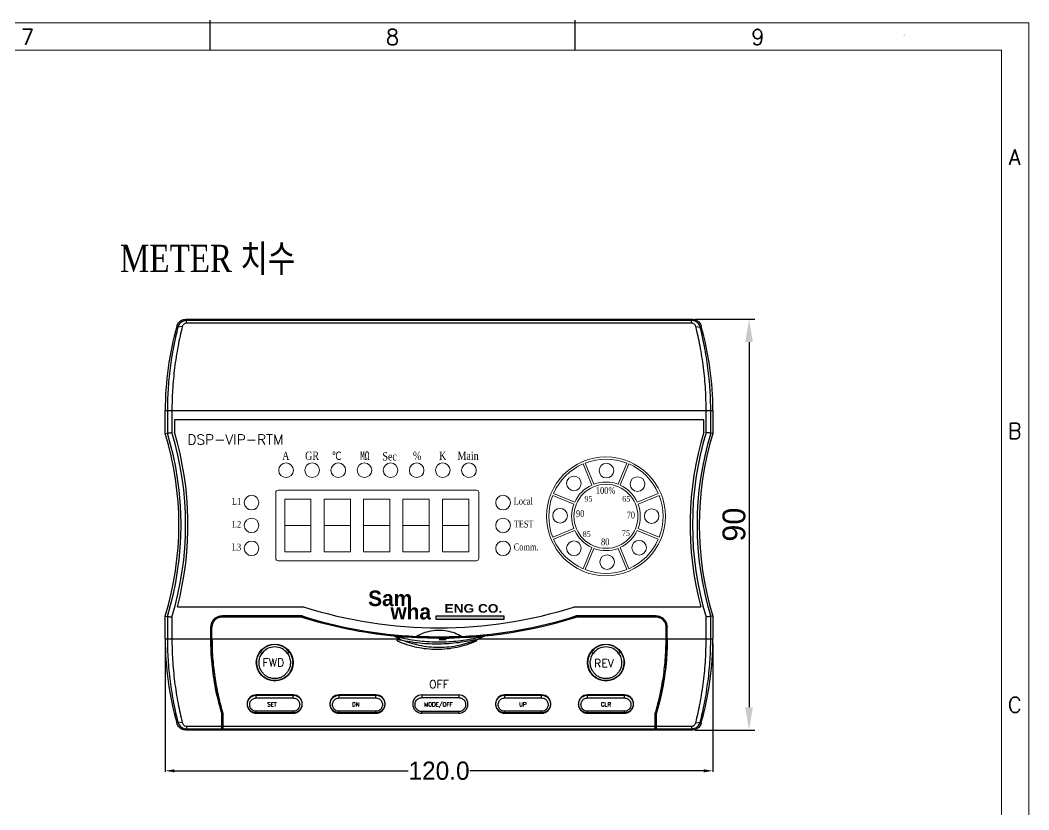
# Model space of a CAD drawing. Header units: millimetres. Extents: x 107 to 2900, y 85 to 3996.
# Drawn here: x 2443.7 to 2664.7, y 3755.9 to 3928.9 of the extents above; entities that cross this region are included whole.
import ezdxf
from ezdxf.enums import TextEntityAlignment as Align
from ezdxf.lldxf.tags import DXFTag

# ---------------------------------------------------------------- set-up
doc = ezdxf.new("R2010")
doc.units = ezdxf.units.MM
for name, color, linetype in [('2', 7, 'Continuous'), ('20', 2, 'Continuous'), ('30', 3, 'Continuous'), ('70', 7, 'Continuous')]:
    doc.layers.add(name, color=color, linetype=linetype)
doc.styles.add('SIMPLEX', font='SIMPLEX')
doc.styles.add('SS', font='batang.ttc', dxfattribs={"width": 0.8})
doc.styles.get("Standard").update_dxf_attribs({"font": 'BareunDotumPro1.ttf'})
doc.styles.add('STYLE2', font='romant.shx')
tags = doc.linetypes.add('HIDDEN', pattern=[0.375, 0.25, -0.125]).pattern_tags.tags
tags[6:7] = [DXFTag(74, 4), DXFTag(75, 0), DXFTag(340, '0'), DXFTag(46, 1.0), DXFTag(50, 0.0), DXFTag(44, 0.0), DXFTag(45, 0.0)]
tags[4:5] = [DXFTag(74, 4), DXFTag(75, 0), DXFTag(340, '0'), DXFTag(46, 1.0), DXFTag(50, 0.0), DXFTag(44, 0.0), DXFTag(45, 0.0)]
doc.dimstyles.new('ISO-25', dxfattribs={"dimtxt": 2.5, "dimasz": 2.5, "dimexe": 1.25, "dimexo": 0.625, "dimtad": 1, "dimtxsty": 'Standard', "dimcen": 2.5, "dimadec": 0, "dimazin": 0, "dimtfac": 1, "dimtmove": 0, "dimatfit": 3, "dimfxl": 0, "dimarcsym": 0})
doc.dimstyles.get("Standard").update_dxf_attribs({"dimtxt": 4, "dimasz": 2, "dimexe": 0.2, "dimexo": 1, "dimgap": 0.09, "dimtad": 0, "dimtoh": 1, "dimdec": 1, "dimzin": 0, "dimdsep": 46, "dimtxsty": 'Standard', "dimcen": -3, "dimadec": 0, "dimazin": 0, "dimtfac": 1, "dimtdec": 1, "dimtofl": 0, "dimtmove": 0, "dimatfit": 3, "dimfxl": 0, "dimtolj": 1, "dimtzin": 0, "dimarcsym": 0})

# ---------------------------------------------------------------- blocks, each defined once
blk = doc.blocks.new('*D23')
at = {"color": 0, "lineweight": -2}
for p, q in [((2807.16, 1478.38), (2807.16, 1450.27)), ((2927.16, 1478.38), (2927.16, 1450.27)), ((2809.16, 1450.47), (2860.41, 1450.47)), ((2925.16, 1450.47), (2873.92, 1450.47))]:
    blk.add_line(p, q, dxfattribs=at)
at = {"color": 0}
for points in [[(2809.16, 1450.8), (2809.16, 1450.13), (2807.16, 1450.47)], [(2925.16, 1450.8), (2925.16, 1450.13), (2927.16, 1450.47)]]:
    blk.add_solid(points, dxfattribs=at)
at = {"layer": 'Defpoints', "color": 0}
for p in [(2807.16, 1479.38), (2927.16, 1479.38), (2927.16, 1450.47)]:
    blk.add_point(p, dxfattribs=at)
at = {"color": 0, "insert": (2867.16, 1450.47), "char_height": 4, "attachment_point": 5}
blk.add_mtext('\\A1;120.0', dxfattribs=at)
blk = doc.blocks.new('*D24')
at = {"color": 0, "lineweight": -2}
for p, q in [((2923.29, 1549.4), (2936.34, 1549.4)), ((2935.09, 1544.4), (2935.09, 1464.4)), ((2923.3, 1459.4), (2936.34, 1459.4))]:
    blk.add_line(p, q, dxfattribs=at)
at = {"color": 0}
for points in [[(2935.93, 1544.4), (2934.26, 1544.4), (2935.09, 1549.4)], [(2934.26, 1464.4), (2935.93, 1464.4), (2935.09, 1459.4)]]:
    blk.add_solid(points, dxfattribs=at)
at = {"layer": 'Defpoints', "color": 0}
for p in [(2922.67, 1549.4), (2922.67, 1459.4), (2935.09, 1459.4)]:
    blk.add_point(p, dxfattribs=at)
at = {"color": 0, "insert": (2931.81, 1504.4), "char_height": 5, "attachment_point": 5, "rotation": 90}
blk.add_mtext('90', dxfattribs=at)
blk = doc.blocks.new('meterrm')
blk.add_hatch(color=5).paths.add_polyline_path([(2866.563, 1483.609), (2866.563, 1484.451), (2881.353, 1484.451), (2881.353, 1483.609)])
at = {"color": 7, "linetype": 'Continuous'}
for p, q in [((2811.657, 1549.397), (2922.67, 1549.397)), ((2810.906, 1547.788), (2809.945, 1547.658)), ((2922.472, 1549.136), (2811.855, 1549.136)), ((2811.855, 1548.552), (2811.855, 1549.136)), ((2922.472, 1548.552), (2811.855, 1548.552)), ((2922.472, 1548.552), (2922.472, 1549.136)), ((2923.421, 1547.788), (2924.383, 1547.658)), ((2807.164, 1529.377), (2927.164, 1529.377)), ((2807.164, 1524.377), (2807.164, 1529.377)), ((2807.638, 1529.377), (2807.638, 1524.448)), ((2808.637, 1529.377), (2808.637, 1524.597)), ((2925.164, 1527.377), (2809.164, 1527.377)), ((2809.164, 1527.377), (2809.164, 1524.675)), ((2925.164, 1524.675), (2925.164, 1527.377)), ((2925.691, 1524.597), (2925.691, 1529.377)), ((2926.689, 1524.448), (2926.689, 1529.377)), ((2927.164, 1529.377), (2927.164, 1524.377)), ((2807.164, 1524.377), (2807.638, 1524.448)), ((2927.164, 1524.377), (2926.689, 1524.448)), ((2809.821, 1486.397), (2837.472, 1486.397)), ((2896.855, 1486.397), (2924.507, 1486.397)), ((2807.164, 1484.377), (2807.638, 1484.306)), ((2807.164, 1479.377), (2807.164, 1484.377)), ((2807.638, 1484.306), (2807.638, 1479.377)), ((2808.637, 1484.157), (2808.637, 1479.377)), ((2818.547, 1484.149), (2818.561, 1484.116)), ((2837.164, 1484.397), (2819.743, 1484.397)), ((2819.743, 1484.397), (2819.743, 1484.362)), ((2837.158, 1484.362), (2819.743, 1484.362)), ((2837.126, 1484.149), (2819.743, 1484.149)), ((2837.164, 1484.397), (2837.158, 1484.362)), ((2914.585, 1484.397), (2897.164, 1484.397)), ((2897.164, 1484.397), (2897.169, 1484.362)), ((2914.585, 1484.362), (2897.169, 1484.362)), ((2914.585, 1484.149), (2897.202, 1484.149)), ((2914.585, 1484.397), (2914.585, 1484.362)), ((2915.766, 1484.116), (2915.78, 1484.149)), ((2925.691, 1479.377), (2925.691, 1484.157)), ((2927.164, 1484.377), (2926.689, 1484.306)), ((2926.689, 1479.377), (2926.689, 1484.306)), ((2927.164, 1484.377), (2927.164, 1479.377)), ((2817.164, 1479.377), (2817.164, 1482.039)), ((2817.171, 1481.039), (2817.414, 1481.039)), ((2817.199, 1482.067), (2817.188, 1482.056)), ((2817.199, 1482.067), (2817.427, 1482.067)), ((2817.411, 1479.377), (2817.411, 1482.039)), ((2917.129, 1482.067), (2916.901, 1482.067)), ((2916.916, 1479.377), (2916.916, 1482.039)), ((2917.129, 1482.067), (2917.14, 1482.056)), ((2917.164, 1479.377), (2917.164, 1482.039)), ((2807.164, 1479.377), (2858.591, 1479.377)), ((2817.199, 1480.011), (2817.188, 1480.022)), ((2817.199, 1479.377), (2817.199, 1480.011)), ((2817.199, 1480.011), (2817.427, 1480.011)), ((2875.736, 1479.377), (2927.164, 1479.377)), ((2917.129, 1480.011), (2916.901, 1480.011)), ((2917.129, 1480.011), (2917.14, 1480.022)), ((2917.129, 1479.377), (2917.129, 1480.011)), ((2819.553, 1459.571), (2819.553, 1463.211)), ((2914.775, 1459.571), (2914.775, 1463.211)), ((2810.906, 1461.007), (2809.945, 1461.136)), ((2819.553, 1462.66), (2819.853, 1462.66)), ((2819.553, 1461.985), (2819.79, 1461.985)), ((2819.553, 1461.847), (2819.853, 1461.847)), ((2819.853, 1459.615), (2819.853, 1462.814)), ((2914.475, 1462.814), (2914.475, 1459.615)), ((2914.475, 1462.66), (2914.775, 1462.66)), ((2914.475, 1461.847), (2914.775, 1461.847)), ((2914.537, 1461.985), (2914.775, 1461.985)), ((2923.421, 1461.007), (2924.383, 1461.136)), ((2922.671, 1459.397), (2811.657, 1459.397)), ((2811.855, 1460.244), (2819.553, 1460.244)), ((2811.855, 1460.244), (2811.855, 1459.659)), ((2811.855, 1459.659), (2819.553, 1459.659)), ((2819.553, 1460.347), (2819.853, 1460.347)), ((2819.553, 1460.209), (2819.79, 1460.209)), ((2819.553, 1459.804), (2819.853, 1459.804)), ((2819.553, 1459.571), (2914.775, 1459.571)), ((2819.853, 1460.244), (2914.475, 1460.244)), ((2819.853, 1459.659), (2914.475, 1459.659)), ((2914.475, 1459.615), (2819.853, 1459.615)), ((2914.475, 1459.615), (2819.853, 1459.615)), ((2914.475, 1460.347), (2914.775, 1460.347)), ((2914.475, 1459.804), (2914.775, 1459.804)), ((2914.537, 1460.209), (2914.775, 1460.209)), ((2914.775, 1460.244), (2922.472, 1460.244)), ((2914.775, 1459.659), (2922.472, 1459.659)), ((2922.472, 1460.244), (2922.472, 1459.659))]:
    blk.add_line(p, q, dxfattribs=at)
at = {"color": 7, "lineweight": 20}
for p, q in [((2898.711, 1517.701), (2900.628, 1513.072)), ((2901.091, 1513.263), (2899.173, 1517.893)), ((2908.294, 1517.893), (2906.376, 1513.263)), ((2906.839, 1513.072), (2908.757, 1517.701)), ((2892.069, 1510.789), (2896.699, 1508.872)), ((2896.891, 1509.334), (2892.261, 1511.252)), ((2915.206, 1511.252), (2910.576, 1509.334)), ((2910.768, 1508.872), (2915.397, 1510.789)), ((2896.699, 1503.586), (2892.069, 1501.669)), ((2892.261, 1501.206), (2896.891, 1503.123)), ((2910.576, 1503.123), (2915.206, 1501.206)), ((2915.397, 1501.669), (2910.768, 1503.586)), ((2900.628, 1499.386), (2898.711, 1494.757)), ((2899.173, 1494.565), (2901.091, 1499.195)), ((2906.376, 1499.195), (2908.294, 1494.565)), ((2908.757, 1494.757), (2906.839, 1499.386))]:
    blk.add_line(p, q, dxfattribs=at)
at = {"color": 5}
for p, q in [((2866.563, 1483.609), (2866.563, 1484.451)), ((2866.563, 1484.451), (2881.353, 1484.451)), ((2881.353, 1483.609), (2866.563, 1483.609)), ((2881.353, 1484.451), (2881.353, 1483.609))]:
    blk.add_line(p, q, dxfattribs=at)
at = {"color": 7, "linetype": 'HIDDEN'}
for p, q in [((2827.97, 1476.487), (2828.378, 1476.191)), ((2834.343, 1476.487), (2833.935, 1476.191)), ((2900.546, 1476.487), (2900.954, 1476.191)), ((2906.919, 1476.487), (2906.511, 1476.191)), ((2827.125, 1466.429), (2827.125, 1467.119)), ((2835.189, 1467.119), (2827.125, 1467.119)), ((2827.125, 1467.042), (2835.189, 1467.042)), ((2827.125, 1466.429), (2835.189, 1466.429)), ((2835.189, 1466.429), (2835.189, 1467.119)), ((2853.333, 1467.119), (2845.269, 1467.119)), ((2845.269, 1466.429), (2845.269, 1467.119)), ((2845.269, 1467.042), (2853.333, 1467.042)), ((2845.269, 1466.429), (2853.333, 1466.429)), ((2853.333, 1466.429), (2853.333, 1467.119)), ((2863.413, 1467.119), (2863.413, 1466.507)), ((2863.413, 1467.119), (2871.477, 1467.119)), ((2863.413, 1466.507), (2871.477, 1466.507)), ((2871.477, 1467.119), (2871.477, 1466.507)), ((2881.557, 1466.429), (2881.557, 1467.119)), ((2889.621, 1467.119), (2881.557, 1467.119)), ((2881.557, 1467.042), (2889.621, 1467.042)), ((2881.557, 1466.429), (2889.621, 1466.429)), ((2889.621, 1466.429), (2889.621, 1467.119)), ((2907.765, 1467.119), (2899.701, 1467.119)), ((2899.701, 1466.429), (2899.701, 1467.119)), ((2899.701, 1467.042), (2907.765, 1467.042)), ((2899.701, 1466.429), (2907.765, 1466.429)), ((2907.765, 1466.429), (2907.765, 1467.119)), ((2827.125, 1463.087), (2827.125, 1463.513)), ((2835.189, 1463.513), (2827.125, 1463.513)), ((2835.189, 1463.15), (2827.125, 1463.15)), ((2835.189, 1463.087), (2835.189, 1463.513)), ((2853.333, 1463.513), (2845.269, 1463.513)), ((2845.269, 1463.087), (2845.269, 1463.513)), ((2853.333, 1463.15), (2845.269, 1463.15)), ((2853.333, 1463.087), (2853.333, 1463.513)), ((2863.413, 1463.087), (2863.413, 1463.449)), ((2871.477, 1463.449), (2863.413, 1463.449)), ((2871.477, 1463.087), (2871.477, 1463.449)), ((2881.557, 1463.087), (2881.557, 1463.513)), ((2889.621, 1463.513), (2881.557, 1463.513)), ((2889.621, 1463.15), (2881.557, 1463.15)), ((2889.621, 1463.087), (2889.621, 1463.513)), ((2907.765, 1463.513), (2899.701, 1463.513)), ((2899.701, 1463.087), (2899.701, 1463.513)), ((2907.765, 1463.15), (2899.701, 1463.15)), ((2907.765, 1463.087), (2907.765, 1463.513)), ((2827.125, 1463.087), (2835.189, 1463.087)), ((2845.269, 1463.087), (2853.333, 1463.087)), ((2871.477, 1463.087), (2863.413, 1463.087)), ((2881.557, 1463.087), (2889.621, 1463.087)), ((2899.701, 1463.087), (2907.765, 1463.087))]:
    blk.add_line(p, q, dxfattribs=at)
at = {"color": 7, "lineweight": 20}
for radius in [13.024, 7.013]:
    blk.add_circle((2903.733, 1506.229), radius, dxfattribs=at)
at = {"color": 7, "linetype": 'HIDDEN'}
for centre in [(2831.157, 1474.175), (2903.733, 1474.175)]:
    blk.add_circle(centre, 4.032, dxfattribs=at)
at = {"color": 7, "linetype": 'Continuous'}
for centre, radius, start, end in [((2875.462, 1529.377), 68.298, 164.22695, 180), ((2858.865, 1529.377), 68.298, 0, 15.77305), ((2741.997, 1504.377), 68.167, 342.93847, 17.06153), ((2741.997, 1504.377), 68.641, 342.99797, 17.00203), ((2741.997, 1504.377), 69.64, 343.12119, 16.87881), ((2741.997, 1504.377), 70.167, 345.15231, 16.81483), ((2992.33, 1504.377), 70.167, 163.18517, 194.84769), ((2992.33, 1504.377), 69.64, 163.1212, 196.8788), ((2992.33, 1504.377), 68.641, 162.99797, 197.00203), ((2992.33, 1504.377), 68.167, 162.93847, 197.06153), ((2867.164, 1579.791), 98, 252.36375, 287.63625), ((2819.464, 1482.039), 2.3, 113.48558, 180), ((2819.464, 1482.039), 2.265, 113.48558, 179.29354), ((2819.464, 1482.039), 2.052, 113.48558, 180), ((2819.743, 1481.397), 3, 90, 113.48558), ((2819.743, 1481.397), 2.965, 90, 113.48558), ((2819.743, 1481.397), 2.752, 90, 113.48558), ((2867.164, 1579.791), 100.248, 252.56414, 264.27659), ((2867.164, 1579.791), 100.035, 252.54547, 287.45453), ((2867.164, 1579.791), 100, 252.5424, 267.13402), ((2867.164, 1579.791), 100.248, 265.85735, 287.43586), ((2867.164, 1579.791), 100, 272.86598, 287.4576), ((2914.585, 1481.397), 3, 66.51442, 90), ((2914.585, 1481.397), 2.965, 66.51442, 90), ((2914.585, 1481.397), 2.752, 66.51442, 90), ((2914.864, 1482.039), 2.052, 0, 66.51442), ((2914.864, 1482.039), 2.265, 0.70646, 66.51442), ((2914.864, 1482.039), 2.3, 0, 66.51442), ((2817.664, 1481.242), 0.6, 114.18647, 146.33459), ((2875.199, 1479.377), 68.035, 180, 195.80199), ((2817.664, 1480.836), 0.6, 213.69123, 245.81353), ((2859.129, 1479.377), 68.035, 344.19801, 0)]:
    blk.add_arc(centre, radius, start, end, dxfattribs=at)
at = {"color": 7, "linetype": 'HIDDEN'}
for centre, radius, start, end in [((2831.157, 1474.175), 3.937, 35.96257, 144.03743), ((2831.157, 1474.175), 3.433, 35.96257, 144.03743), ((2903.733, 1474.175), 3.937, 35.96257, 144.03743), ((2903.733, 1474.175), 3.433, 35.96257, 144.03743), ((2827.125, 1465.103), 2.016, 90, 270), ((2835.189, 1465.103), 2.016, 270, 90), ((2845.269, 1465.103), 2.016, 90, 270), ((2853.333, 1465.103), 2.016, 270, 90), ((2863.413, 1465.103), 2.016, 90, 270), ((2871.477, 1465.103), 2.016, 270, 90), ((2881.557, 1465.103), 2.016, 90, 270), ((2889.621, 1465.103), 2.016, 270, 90), ((2899.701, 1465.103), 2.016, 90, 270), ((2907.765, 1465.103), 2.016, 270, 90)]:
    blk.add_arc(centre, radius, start, end, dxfattribs=at)
at = {"color": 7, "linetype": 'Continuous'}
for points, start_tangent, end_tangent in [([(2809.735, 1547.943), (2809.936, 1548.413), (2810.257, 1548.824), (2810.667, 1549.134), (2811.15, 1549.332), (2811.657, 1549.397)], (0.2718276, 0.962346), (1, 0)), ([(2811.855, 1549.136), (2811.756, 1549.267), (2811.657, 1549.397)], (-0.6045861, 0.7965398), (-0.6033955, 0.797442)), ([(2922.472, 1549.136), (2922.571, 1549.267), (2922.67, 1549.397)], (0.6045861, 0.7965398), (0.6033955, 0.797442)), ([(2922.67, 1549.397), (2923.177, 1549.332), (2923.66, 1549.135), (2924.07, 1548.824), (2924.391, 1548.413), (2924.592, 1547.943)], (1, 0), (0.2718276, -0.962346)), ([(2809.945, 1547.658), (2808.992, 1543.423), (2808.229, 1538.673), (2807.778, 1533.9), (2807.638, 1529.377)], (-0.2477791, -0.9688166), (0.0000358, -1)), ([(2810.906, 1547.788), (2809.969, 1543.522), (2809.218, 1538.739), (2808.774, 1533.932), (2808.637, 1529.377)], (-0.2424247, -0.9701702), (0.0000282, -1)), ([(2809.945, 1547.658), (2809.84, 1547.801), (2809.735, 1547.943)], (-0.5931274, 0.8051086), (-0.5919013, 0.8060105)), ([(2811.855, 1549.136), (2811.678, 1549.128), (2811.172, 1549.013), (2810.708, 1548.766), (2810.322, 1548.401), (2810.044, 1547.942), (2809.944, 1547.658)], (-0.9999999, 0.0003476), (-0.2588236, -0.9659246)), ([(2811.855, 1548.552), (2811.766, 1548.548), (2811.514, 1548.489), (2811.283, 1548.361), (2811.092, 1548.173), (2810.955, 1547.935), (2810.906, 1547.788)], (-0.9999987, 0.0016138), (-0.2423433, -0.9701906)), ([(2924.383, 1547.658), (2924.322, 1547.847), (2924.067, 1548.32), (2923.7, 1548.705), (2923.249, 1548.976), (2922.749, 1549.116), (2922.472, 1549.136)], (-0.2594034, 0.9657691), (-0.9999999, 0.0003255)), ([(2923.421, 1547.788), (2923.392, 1547.886), (2923.266, 1548.131), (2923.085, 1548.33), (2922.86, 1548.47), (2922.611, 1548.542), (2922.472, 1548.552)], (-0.2428784, 0.9700567), (-0.9999994, -0.0010872)), ([(2925.691, 1529.377), (2925.552, 1533.958), (2925.103, 1538.79), (2924.344, 1543.598), (2923.421, 1547.788)], (0.0000283, 1), (-0.2424123, 0.9701733)), ([(2924.383, 1547.658), (2924.488, 1547.801), (2924.592, 1547.943)], (0.5931274, 0.8051086), (0.5919013, 0.8060105)), ([(2926.689, 1529.377), (2926.548, 1533.925), (2926.092, 1538.723), (2925.321, 1543.498), (2924.383, 1547.658)], (0.000036, 1), (-0.2477663, 0.9688198)), ([(2807.638, 1524.448), (2807.97, 1524.498), (2808.303, 1524.547), (2808.637, 1524.597)], (0.9890131, 0.1478276), (0.9891716, 0.1467638)), ([(2926.689, 1524.448), (2926.357, 1524.498), (2926.024, 1524.547), (2925.691, 1524.597)], (-0.9890132, 0.1478273), (-0.9891716, 0.1467636)), ([(2807.638, 1484.306), (2807.97, 1484.257), (2808.303, 1484.207), (2808.637, 1484.158)], (0.9890131, -0.1478276), (0.9891716, -0.1467638)), ([(2926.689, 1484.306), (2926.357, 1484.257), (2926.024, 1484.207), (2925.691, 1484.158)], (-0.9890132, -0.1478273), (-0.9891716, -0.1467636)), ([(2817.185, 1482.039), (2817.188, 1482.056)], (0.0922149, 0.9957391), (0.7097661, 0.7044374)), ([(2862.164, 1479.916), (2863.735, 1480.67), (2865.426, 1481.135), (2867.17, 1481.291), (2868.913, 1481.132), (2870.597, 1480.668), (2872.164, 1479.916)], (0.859399, 0.5113056), (0.859399, -0.5113056)), ([(2917.163, 1481.574), (2917.096, 1481.658), (2916.91, 1481.789)], (-0.553765, 0.832673), (-0.912222, 0.4096962)), ([(2917.14, 1482.056), (2917.143, 1482.039)], (0.7097661, -0.7044374), (0.0922149, -0.9957391)), ([(2807.638, 1479.377), (2807.779, 1474.847), (2808.234, 1470.057), (2809.006, 1465.29), (2809.944, 1461.136)], (-0.0000354, -1), (0.248295, -0.9686845)), ([(2808.637, 1479.377), (2808.775, 1474.815), (2809.223, 1469.991), (2809.983, 1465.191), (2810.906, 1461.007)], (-0.0000277, -1), (0.2429312, -0.9700435)), ([(2819.553, 1463.08), (2818.217, 1468.49), (2817.422, 1473.964), (2817.164, 1479.377)], (-0.2871016, 0.9579001), (0, 1)), ([(2819.553, 1463.211), (2818.518, 1467.217), (2817.779, 1471.284), (2817.341, 1475.359), (2817.199, 1479.377)], (-0.2852913, 0.9584409), (0, 1)), ([(2817.411, 1479.377), (2817.459, 1477.036), (2817.595, 1474.795), (2817.807, 1472.646), (2818.09, 1470.579), (2818.437, 1468.576), (2818.846, 1466.624), (2819.317, 1464.707), (2819.721, 1463.258)], (0, -1), (0.2808039, -0.9597652)), ([(2857.294, 1479.996), (2857.164, 1480.033)], (-0.917891, 0.3968325), (-0.9918468, 0.1274357)), ([(2857.303, 1479.993), (2857.164, 1480.033)], (-0.9626421, 0.270777), (-0.9615536, 0.2746175)), ([(2857.313, 1480.028), (2857.262, 1480.034), (2857.214, 1480.038), (2857.171, 1480.043)], (-0.9952058, 0.0978025), (-0.9949257, 0.1006123)), ([(2858.504, 1479.377), (2858.052, 1479.585), (2857.605, 1479.804), (2857.294, 1479.996)], (-0.9132045, 0.4075016), (-0.917891, 0.3968325)), ([(2857.906, 1479.829), (2857.303, 1479.993)], (-0.967148, 0.2542141), (-0.9626421, 0.270777)), ([(2857.942, 1479.968), (2857.792, 1479.982), (2857.655, 1479.995), (2857.531, 1480.007), (2857.417, 1480.018), (2857.313, 1480.028)], (-0.9957823, 0.0917474), (-0.9951172, 0.0987002)), ([(2858.131, 1479.771), (2857.906, 1479.829)], (-0.9687577, 0.2480091), (-0.967148, 0.2542141)), ([(2858.411, 1479.926), (2858.244, 1479.941), (2858.088, 1479.955), (2857.942, 1479.968)], (-0.9961779, 0.087347), (-0.9957588, 0.0920024)), ([(2857.955, 1478.977), (2857.991, 1479.07)], (0.2542974, 0.9671261), (0.4362224, 0.8998389)), ([(2857.955, 1478.977), (2858.029, 1478.944)], (0.9131996, -0.4075125), (0.9147422, -0.4040379)), ([(2857.991, 1479.07), (2858.013, 1479.113), (2858.069, 1479.252)], (0.4362224, 0.8998389), (0.2276145, 0.9737513)), ([(2858.029, 1478.944), (2860.054, 1478.17), (2862.221, 1477.588), (2864.439, 1477.236), (2866.684, 1477.118), (2868.928, 1477.236), (2871.146, 1477.588), (2873.313, 1478.17), (2875.338, 1478.944)], (0.9147422, -0.4040379), (0.9147423, 0.4040377)), ([(2875.298, 1479.252), (2870.946, 1478.475), (2868.807, 1478.288), (2866.684, 1478.227), (2864.56, 1478.288), (2862.422, 1478.475), (2858.069, 1479.252)], (-0.9720752, -0.2346698), (-0.9720755, 0.2346683)), ([(2858.48, 1479.683), (2858.254, 1479.74), (2858.131, 1479.771)], (-0.9711562, 0.2384443), (-0.9687577, 0.2480091)), ([(2858.59, 1479.911), (2858.411, 1479.926)], (-0.9963233, 0.0856733), (-0.9961779, 0.087347)), ([(2858.53, 1479.671), (2858.48, 1479.683)], (-0.9714929, 0.2370687), (-0.9711562, 0.2384443)), ([(2858.504, 1479.377), (2858.529, 1479.445), (2858.54, 1479.469)], (0.2542974, 0.9671261), (0.4351358, 0.9003648)), ([(2858.504, 1479.377), (2858.578, 1479.344)], (0.9131996, -0.4075125), (0.9147544, -0.4040104)), ([(2858.618, 1479.65), (2858.53, 1479.671)], (-0.9720755, 0.2346683), (-0.9714929, 0.2370687)), ([(2858.54, 1479.469), (2858.618, 1479.65)], (0.4351358, 0.9003648), (0.2276145, 0.9737513)), ([(2858.578, 1479.344), (2862.737, 1477.999), (2867.164, 1477.533), (2871.591, 1477.999), (2875.749, 1479.344)], (0.9147544, -0.4040104), (0.9147545, 0.4040101)), ([(2858.595, 1479.886), (2858.586, 1479.911)], (-0.3129992, 0.9497534), (-0.3286709, 0.9444445)), ([(2858.59, 1479.911), (2859.248, 1479.856), (2859.922, 1479.805)], (0.996337, -0.0855132), (0.9973882, -0.0722271)), ([(2858.602, 1479.862), (2858.595, 1479.886)], (-0.2905592, 0.956857), (-0.3129992, 0.9497534)), ([(2858.618, 1479.65), (2858.627, 1479.712), (2858.602, 1479.862)], (0.2654003, 0.9641383), (-0.2905592, 0.956857)), ([(2875.71, 1479.65), (2871.392, 1478.879), (2867.164, 1478.633), (2862.935, 1478.879), (2858.618, 1479.65)], (-0.9720752, -0.2346698), (-0.9720755, 0.2346683)), ([(2859.963, 1479.797), (2859.921, 1479.8)], (-0.9975243, 0.0703221), (-0.9974957, 0.0707278)), ([(2867.666, 1479.545), (2867.164, 1479.543), (2862.873, 1479.633), (2859.963, 1479.797)], (-0.999988, -0.0049055), (-0.9975243, 0.0703221)), ([(2872.164, 1479.916), (2870.61, 1479.836), (2868.949, 1479.783), (2867.215, 1479.764), (2865.461, 1479.782), (2863.747, 1479.834), (2862.164, 1479.916)], (-0.9980961, -0.0616778), (-0.9980961, 0.0616778)), ([(2868.714, 1479.165), (2867.19, 1479.146)], (-0.9998065, -0.0196701), (-0.999988, -0.0049055)), ([(2869.177, 1479.563), (2867.666, 1479.545)], (-0.9998065, -0.0196701), (-0.999988, -0.0049055)), ([(2875.695, 1479.899), (2871.455, 1479.633), (2869.177, 1479.563)], (-0.9965227, -0.0833219), (-0.9998065, -0.0196701)), ([(2875.376, 1479.07), (2875.355, 1479.113), (2875.298, 1479.252)], (-0.4360697, 0.8999129), (-0.2276168, 0.9737508)), ([(2875.338, 1478.944), (2875.413, 1478.977)], (0.9147423, 0.4040377), (0.9131996, 0.4075125)), ([(2875.413, 1478.977), (2875.376, 1479.07)], (-0.2541468, 0.9671657), (-0.4360697, 0.8999129)), ([(2875.738, 1479.903), (2875.695, 1479.899)], (-0.9964874, -0.0837429), (-0.9965227, -0.0833219)), ([(2875.71, 1479.65), (2875.701, 1479.71), (2875.732, 1479.885)], (-0.2654083, 0.9641361), (0.3112816, 0.9503177)), ([(2875.796, 1479.671), (2875.71, 1479.65)], (-0.9715005, -0.2370377), (-0.9720752, -0.2346698)), ([(2875.787, 1479.469), (2875.71, 1479.65)], (-0.4349874, 0.9004365), (-0.2276168, 0.9737508)), ([(2875.732, 1479.885), (2875.738, 1479.903)], (0.3112816, 0.9503177), (0.3232636, 0.946309)), ([(2877.164, 1480.033), (2875.738, 1479.903)], (-0.9952195, -0.0976635), (-0.9964874, -0.0837429)), ([(2875.749, 1479.344), (2875.823, 1479.377)], (0.9147545, 0.4040101), (0.9131996, 0.4075125)), ([(2875.823, 1479.377), (2875.798, 1479.445), (2875.787, 1479.469)], (-0.2541468, 0.9671657), (-0.4349874, 0.9004365)), ([(2875.845, 1479.683), (2875.796, 1479.671)], (-0.9711717, -0.238381), (-0.9715005, -0.2370377)), ([(2877.164, 1480.033), (2875.823, 1479.377)], (-0.8823565, -0.4705815), (-0.9132045, -0.4075016)), ([(2877.164, 1480.033), (2876.8, 1479.931), (2875.845, 1479.683)], (-0.9615536, -0.2746175), (-0.9711717, -0.238381)), ([(2914.607, 1463.258), (2915.01, 1464.707), (2915.482, 1466.624), (2915.891, 1468.576), (2916.238, 1470.578), (2916.52, 1472.645), (2916.733, 1474.794), (2916.868, 1477.036), (2916.916, 1479.377)], (0.2808039, 0.9597652), (0, 1)), ([(2917.164, 1479.377), (2916.905, 1473.964), (2916.11, 1468.49), (2914.775, 1463.08)], (0, -1), (-0.2871016, -0.9579001)), ([(2917.129, 1479.377), (2916.986, 1475.359), (2916.548, 1471.284), (2915.809, 1467.217), (2914.775, 1463.211)], (0, -1), (-0.2852913, -0.9584409)), ([(2917.163, 1480.504), (2917.096, 1480.42), (2916.91, 1480.289)], (-0.5541385, -0.8324245), (-0.912222, -0.4096962)), ([(2923.421, 1461.007), (2924.359, 1465.269), (2925.111, 1470.048), (2925.554, 1474.849), (2925.691, 1479.377)], (0.2429434, 0.9700405), (-0.0000267, 1)), ([(2924.383, 1461.136), (2925.336, 1465.367), (2926.1, 1470.113), (2926.551, 1474.88), (2926.689, 1479.377)], (0.2483077, 0.9686812), (-0.0000342, 1)), ([(2819.721, 1463.258), (2819.756, 1463.138)], (0.2808039, -0.9597652), (0.2829028, -0.9591486)), ([(2819.756, 1463.138), (2819.853, 1462.814)], (0.2829028, -0.9591486), (0.2885546, -0.9574634)), ([(2914.475, 1462.814), (2914.571, 1463.138)], (0.2885546, 0.9574634), (0.2829028, 0.9591486)), ([(2914.571, 1463.138), (2914.607, 1463.258)], (0.2829028, 0.9591486), (0.2808039, 0.9597652)), ([(2809.945, 1461.136), (2809.84, 1460.993), (2809.735, 1460.85)], (-0.5928881, -0.8052849), (-0.5916537, -0.8061922)), ([(2809.944, 1461.136), (2810.005, 1460.948), (2810.26, 1460.474), (2810.627, 1460.09), (2811.078, 1459.819), (2811.578, 1459.679), (2811.855, 1459.659)], (0.2598996, -0.9656356), (0.9999999, -0.0003287)), ([(2810.906, 1461.007), (2810.936, 1460.91), (2811.061, 1460.665), (2811.243, 1460.466), (2811.467, 1460.326), (2811.717, 1460.254), (2811.855, 1460.243)], (0.2433961, -0.969927), (0.9999994, 0.0010825)), ([(2819.79, 1461.985), (2819.792, 1461.847)], (0.0116398, -0.9999323), (0.0092893, -0.9999569)), ([(2914.535, 1461.847), (2914.537, 1461.985)], (0.0092893, 0.9999569), (0.0116398, 0.9999323)), ([(2922.472, 1459.659), (2922.65, 1459.667), (2923.155, 1459.782), (2923.619, 1460.028), (2924.005, 1460.393), (2924.284, 1460.853), (2924.383, 1461.136)], (0.9999999, -0.0003434), (0.2593202, 0.9657914)), ([(2922.472, 1460.244), (2922.561, 1460.248), (2922.813, 1460.307), (2923.044, 1460.434), (2923.236, 1460.623), (2923.373, 1460.861), (2923.421, 1461.007)], (0.9999987, -0.0016085), (0.2428612, 0.9700611)), ([(2924.383, 1461.136), (2924.488, 1460.993), (2924.593, 1460.85)], (0.5928881, -0.8052849), (0.5916537, -0.8061922)), ([(2811.657, 1459.397), (2811.15, 1459.462), (2810.667, 1459.659), (2810.257, 1459.969), (2809.936, 1460.38), (2809.735, 1460.85)], (-1, 0), (-0.2723137, 0.9622085)), ([(2811.855, 1459.659), (2811.756, 1459.528), (2811.657, 1459.397)], (-0.6043935, -0.796686), (-0.6031941, -0.7975944)), ([(2819.791, 1460.244), (2819.79, 1460.209)], (-0.0110209, -0.9999393), (-0.0116384, -0.9999323)), ([(2819.792, 1460.348), (2819.791, 1460.244)], (-0.0092812, -0.9999569), (-0.0110209, -0.9999393)), ([(2914.537, 1460.244), (2914.535, 1460.348)], (-0.0110209, 0.9999393), (-0.0092812, 0.9999569)), ([(2914.537, 1460.209), (2914.537, 1460.244)], (-0.0116384, 0.9999323), (-0.0110209, 0.9999393)), ([(2922.472, 1459.659), (2922.572, 1459.528), (2922.671, 1459.397)], (0.6043935, -0.796686), (0.6031941, -0.7975944)), ([(2924.593, 1460.85), (2924.392, 1460.38), (2924.071, 1459.97), (2923.661, 1459.66), (2923.178, 1459.462), (2922.671, 1459.397)], (-0.2723137, -0.9622085), (-1, 0))]:
    blk.add_spline(points, degree=3, dxfattribs=dict(at, start_tangent=start_tangent, end_tangent=end_tangent))
at = {"color": 7, "lineweight": 20}
for points in [[(2908.294, 1517.893), (2905.361, 1519.039), (2902.105, 1519.039), (2899.173, 1517.893)], [(2898.711, 1517.701), (2895.827, 1516.438), (2893.523, 1514.136), (2892.261, 1511.252)], [(2915.206, 1511.252), (2913.943, 1514.136), (2911.64, 1516.438), (2908.757, 1517.701)], [(2900.628, 1513.072), (2898.971, 1512.32), (2897.643, 1510.991), (2896.891, 1509.334)], [(2906.376, 1513.263), (2904.672, 1513.903), (2902.794, 1513.903), (2901.091, 1513.263)], [(2910.576, 1509.334), (2909.824, 1510.991), (2908.496, 1512.32), (2906.839, 1513.072)], [(2892.069, 1510.789), (2890.923, 1507.857), (2890.923, 1504.601), (2892.069, 1501.669)], [(2915.397, 1501.669), (2916.544, 1504.601), (2916.544, 1507.857), (2915.397, 1510.789)], [(2896.699, 1508.872), (2896.059, 1507.168), (2896.059, 1505.29), (2896.699, 1503.586)], [(2910.768, 1503.586), (2911.408, 1505.29), (2911.408, 1507.168), (2910.768, 1508.872)], [(2896.891, 1503.123), (2897.643, 1501.467), (2898.971, 1500.139), (2900.628, 1499.386)], [(2906.839, 1499.386), (2908.496, 1500.139), (2909.824, 1501.467), (2910.576, 1503.123)], [(2892.261, 1501.206), (2893.523, 1498.322), (2895.827, 1496.02), (2898.711, 1494.757)], [(2908.757, 1494.757), (2911.64, 1496.02), (2913.943, 1498.322), (2915.206, 1501.206)], [(2901.091, 1499.195), (2902.794, 1498.555), (2904.672, 1498.555), (2906.376, 1499.195)], [(2899.173, 1494.565), (2902.105, 1493.419), (2905.361, 1493.419), (2908.294, 1494.565)]]:
    blk.add_open_spline(points, degree=3, dxfattribs=at)
at = {"color": 7, "linetype": 'HIDDEN'}
for points, start_tangent, end_tangent in [([(2827.219, 1474.175), (2827.268, 1474.791), (2827.413, 1475.393), (2827.65, 1475.963), (2827.97, 1476.487)], (0.000735, 0.9999997), (0.587226, 0.809423)), ([(2834.343, 1476.487), (2834.664, 1475.963), (2834.901, 1475.393), (2835.046, 1474.791), (2835.094, 1474.175)], (0.5872252, -0.8094236), (0.0007347, -0.9999997)), ([(2899.795, 1474.175), (2899.844, 1474.791), (2899.989, 1475.393), (2900.226, 1475.963), (2900.546, 1476.487)], (0.000735, 0.9999997), (0.587226, 0.809423)), ([(2906.919, 1476.487), (2907.24, 1475.963), (2907.477, 1475.393), (2907.622, 1474.791), (2907.67, 1474.175)], (0.5872252, -0.8094236), (0.0007347, -0.9999997)), ([(2835.094, 1474.175), (2834.996, 1473.297), (2834.705, 1472.463), (2834.234, 1471.714), (2833.609, 1471.089), (2832.862, 1470.62), (2832.031, 1470.33), (2831.157, 1470.232), (2830.283, 1470.33), (2829.452, 1470.62), (2828.705, 1471.089), (2828.08, 1471.714), (2827.609, 1472.463), (2827.318, 1473.297), (2827.219, 1474.175)], (0.0005858, -0.9999998), (0.0005848, 0.9999998)), ([(2827.723, 1474.152), (2827.766, 1474.695), (2827.892, 1475.227), (2828.099, 1475.729), (2828.378, 1476.191)], (0.0008756, 0.9999996), (0.5828884, 0.8125522)), ([(2834.591, 1474.152), (2834.505, 1473.379), (2834.251, 1472.643), (2833.841, 1471.982), (2833.296, 1471.431), (2832.644, 1471.017), (2831.919, 1470.761), (2831.157, 1470.674), (2830.395, 1470.761), (2829.67, 1471.017), (2829.018, 1471.431), (2828.473, 1471.982), (2828.063, 1472.643), (2827.809, 1473.379), (2827.723, 1474.152)], (0.0005772, -0.9999998), (0.0005758, 0.9999998)), ([(2833.935, 1476.191), (2834.215, 1475.729), (2834.421, 1475.227), (2834.548, 1474.695), (2834.591, 1474.152)], (0.5828869, -0.8125533), (0.0008746, -0.9999996)), ([(2907.67, 1474.175), (2907.572, 1473.297), (2907.281, 1472.463), (2906.81, 1471.714), (2906.185, 1471.089), (2905.438, 1470.62), (2904.607, 1470.33), (2903.733, 1470.232), (2902.859, 1470.33), (2902.028, 1470.62), (2901.281, 1471.089), (2900.656, 1471.714), (2900.185, 1472.463), (2899.894, 1473.297), (2899.795, 1474.175)], (0.0005858, -0.9999998), (0.0005848, 0.9999998)), ([(2900.299, 1474.152), (2900.342, 1474.695), (2900.468, 1475.227), (2900.675, 1475.729), (2900.954, 1476.191)], (0.0008756, 0.9999996), (0.5828884, 0.8125522)), ([(2907.167, 1474.152), (2907.081, 1473.379), (2906.827, 1472.643), (2906.417, 1471.982), (2905.872, 1471.431), (2905.22, 1471.017), (2904.495, 1470.761), (2903.733, 1470.674), (2902.971, 1470.761), (2902.246, 1471.017), (2901.594, 1471.431), (2901.049, 1471.982), (2900.639, 1472.643), (2900.385, 1473.379), (2900.299, 1474.152)], (0.0005772, -0.9999998), (0.0005758, 0.9999998)), ([(2906.511, 1476.191), (2906.791, 1475.729), (2906.997, 1475.227), (2907.124, 1474.695), (2907.167, 1474.152)], (0.5828869, -0.8125533), (0.0008746, -0.9999996)), ([(2827.125, 1463.15), (2826.628, 1463.215), (2826.163, 1463.405), (2825.759, 1463.711), (2825.446, 1464.114), (2825.248, 1464.586), (2825.18, 1465.095), (2825.247, 1465.604), (2825.444, 1466.075), (2825.755, 1466.478), (2826.158, 1466.785), (2826.625, 1466.977), (2827.125, 1467.042)], (-1, 0.0001978), (1, 0.000163)), ([(2827.125, 1463.513), (2826.757, 1463.562), (2826.412, 1463.704), (2826.112, 1463.934), (2825.88, 1464.236), (2825.734, 1464.591), (2825.684, 1464.972), (2825.734, 1465.353), (2825.88, 1465.706), (2826.111, 1466.007), (2826.41, 1466.237), (2826.756, 1466.381), (2827.125, 1466.429)], (-0.9999999, 0.0003724), (0.9999999, 0.0003248)), ([(2835.189, 1467.042), (2835.688, 1466.977), (2836.156, 1466.784), (2836.559, 1466.477), (2836.87, 1466.075), (2837.067, 1465.603), (2837.134, 1465.095), (2837.066, 1464.586), (2836.868, 1464.113), (2836.555, 1463.711), (2836.151, 1463.405), (2835.685, 1463.215), (2835.189, 1463.15)], (1, -0.0001757), (-1, -0.0001829)), ([(2835.189, 1466.429), (2835.558, 1466.381), (2835.904, 1466.237), (2836.203, 1466.007), (2836.434, 1465.706), (2836.58, 1465.353), (2836.63, 1464.972), (2836.58, 1464.59), (2836.433, 1464.236), (2836.201, 1463.934), (2835.902, 1463.704), (2835.556, 1463.562), (2835.189, 1463.513)], (0.9999999, -0.0003523), (-0.9999999, -0.0003422)), ([(2845.269, 1463.15), (2844.772, 1463.215), (2844.307, 1463.405), (2843.903, 1463.711), (2843.59, 1464.114), (2843.392, 1464.586), (2843.324, 1465.095), (2843.391, 1465.604), (2843.588, 1466.075), (2843.899, 1466.478), (2844.302, 1466.785), (2844.769, 1466.977), (2845.269, 1467.042)], (-1, 0.0001978), (1, 0.000163)), ([(2845.269, 1463.513), (2844.901, 1463.562), (2844.556, 1463.704), (2844.256, 1463.934), (2844.024, 1464.236), (2843.878, 1464.591), (2843.828, 1464.972), (2843.878, 1465.353), (2844.024, 1465.706), (2844.255, 1466.007), (2844.554, 1466.237), (2844.9, 1466.381), (2845.269, 1466.429)], (-0.9999999, 0.0003724), (0.9999999, 0.0003248)), ([(2853.333, 1467.042), (2853.832, 1466.977), (2854.3, 1466.784), (2854.703, 1466.477), (2855.014, 1466.075), (2855.211, 1465.603), (2855.278, 1465.095), (2855.21, 1464.586), (2855.012, 1464.113), (2854.699, 1463.711), (2854.295, 1463.405), (2853.829, 1463.215), (2853.333, 1463.15)], (1, -0.0001757), (-1, -0.0001829)), ([(2853.333, 1466.429), (2853.702, 1466.381), (2854.048, 1466.237), (2854.347, 1466.007), (2854.578, 1465.706), (2854.724, 1465.353), (2854.774, 1464.972), (2854.724, 1464.59), (2854.577, 1464.236), (2854.345, 1463.934), (2854.046, 1463.704), (2853.7, 1463.562), (2853.333, 1463.513)], (0.9999999, -0.0003523), (-0.9999999, -0.0003422)), ([(2863.413, 1463.449), (2863.028, 1463.499), (2862.666, 1463.649), (2862.351, 1463.889), (2862.108, 1464.205), (2861.954, 1464.577), (2861.901, 1464.977), (2861.953, 1465.377), (2862.106, 1465.747), (2862.348, 1466.064), (2862.662, 1466.305), (2863.025, 1466.456), (2863.413, 1466.507)], (-0.9999999, 0.0003768), (0.9999999, 0.0003303)), ([(2871.477, 1466.507), (2871.865, 1466.456), (2872.228, 1466.305), (2872.542, 1466.063), (2872.784, 1465.747), (2872.937, 1465.376), (2872.989, 1464.977), (2872.936, 1464.576), (2872.781, 1464.205), (2872.538, 1463.889), (2872.224, 1463.648), (2871.862, 1463.499), (2871.477, 1463.449)], (0.9999999, -0.0003564), (-0.9999999, -0.0003488)), ([(2881.557, 1463.15), (2881.06, 1463.215), (2880.595, 1463.405), (2880.191, 1463.711), (2879.878, 1464.114), (2879.68, 1464.586), (2879.612, 1465.095), (2879.679, 1465.604), (2879.876, 1466.075), (2880.187, 1466.478), (2880.59, 1466.785), (2881.057, 1466.977), (2881.557, 1467.042)], (-1, 0.0001978), (1, 0.000163)), ([(2881.557, 1463.513), (2881.189, 1463.562), (2880.844, 1463.704), (2880.544, 1463.934), (2880.312, 1464.236), (2880.166, 1464.591), (2880.116, 1464.972), (2880.166, 1465.353), (2880.312, 1465.706), (2880.543, 1466.007), (2880.842, 1466.237), (2881.188, 1466.381), (2881.557, 1466.429)], (-0.9999999, 0.0003724), (0.9999999, 0.0003248)), ([(2889.621, 1467.042), (2890.12, 1466.977), (2890.588, 1466.784), (2890.991, 1466.477), (2891.302, 1466.075), (2891.499, 1465.603), (2891.566, 1465.095), (2891.498, 1464.586), (2891.3, 1464.113), (2890.987, 1463.711), (2890.583, 1463.405), (2890.117, 1463.215), (2889.621, 1463.15)], (1, -0.0001757), (-1, -0.0001829)), ([(2889.621, 1466.429), (2889.99, 1466.381), (2890.336, 1466.237), (2890.635, 1466.007), (2890.866, 1465.706), (2891.012, 1465.353), (2891.062, 1464.972), (2891.012, 1464.59), (2890.865, 1464.236), (2890.633, 1463.934), (2890.334, 1463.704), (2889.988, 1463.562), (2889.621, 1463.513)], (0.9999999, -0.0003523), (-0.9999999, -0.0003422)), ([(2899.701, 1463.15), (2899.204, 1463.215), (2898.739, 1463.405), (2898.335, 1463.711), (2898.022, 1464.114), (2897.824, 1464.586), (2897.756, 1465.095), (2897.823, 1465.604), (2898.02, 1466.075), (2898.331, 1466.478), (2898.734, 1466.785), (2899.201, 1466.977), (2899.701, 1467.042)], (-1, 0.0001978), (1, 0.000163)), ([(2899.701, 1463.513), (2899.333, 1463.562), (2898.988, 1463.704), (2898.688, 1463.934), (2898.456, 1464.236), (2898.31, 1464.591), (2898.26, 1464.972), (2898.31, 1465.353), (2898.456, 1465.706), (2898.687, 1466.007), (2898.986, 1466.237), (2899.332, 1466.381), (2899.701, 1466.429)], (-0.9999999, 0.0003724), (0.9999999, 0.0003248)), ([(2907.765, 1467.042), (2908.264, 1466.977), (2908.732, 1466.784), (2909.135, 1466.477), (2909.446, 1466.075), (2909.643, 1465.603), (2909.71, 1465.095), (2909.642, 1464.586), (2909.444, 1464.113), (2909.131, 1463.711), (2908.727, 1463.405), (2908.261, 1463.215), (2907.765, 1463.15)], (1, -0.0001757), (-1, -0.0001829)), ([(2907.765, 1466.429), (2908.134, 1466.381), (2908.48, 1466.237), (2908.779, 1466.007), (2909.01, 1465.706), (2909.156, 1465.353), (2909.206, 1464.972), (2909.156, 1464.59), (2909.009, 1464.236), (2908.777, 1463.934), (2908.478, 1463.704), (2908.132, 1463.562), (2907.765, 1463.513)], (0.9999999, -0.0003523), (-0.9999999, -0.0003422))]:
    blk.add_spline(points, degree=3, dxfattribs=dict(at, start_tangent=start_tangent, end_tangent=end_tangent))
at = {"layer": '2', "color": 7, "lineweight": 20}
for p, q in [((2831.897, 1511.939), (2875.38, 1511.939)), ((2831.396, 1511.439), (2831.396, 1497.012)), ((2875.881, 1511.439), (2875.881, 1497.012)), ((2831.897, 1496.51), (2875.38, 1496.51))]:
    blk.add_line(p, q, dxfattribs=at)
for centre in [(2833.637, 1516.32), (2839.361, 1516.32), (2845.087, 1516.32), (2850.811, 1516.32), (2856.538, 1516.32), (2862.263, 1516.32), (2867.988, 1516.32), (2873.713, 1516.32), (2903.84, 1516.239), (2896.716, 1513.427), (2910.648, 1513.275), (2826.086, 1509.235), (2881.191, 1509.235), (2893.682, 1506.356), (2913.748, 1506.272), (2826.086, 1504.226), (2881.191, 1504.226), (2826.086, 1499.216), (2881.191, 1499.216), (2896.716, 1499.218), (2911.006, 1499.352), (2903.996, 1496.187)]:
    blk.add_circle(centre, 1.603, dxfattribs=at)
for points in [[(2831.897, 1511.939), (2831.621, 1511.939), (2831.396, 1511.715), (2831.396, 1511.439)], [(2875.881, 1511.439), (2875.881, 1511.715), (2875.656, 1511.939), (2875.38, 1511.939)], [(2831.396, 1497.012), (2831.396, 1496.735), (2831.621, 1496.51), (2831.897, 1496.51)], [(2875.38, 1496.51), (2875.656, 1496.51), (2875.881, 1496.735), (2875.881, 1497.012)]]:
    blk.add_open_spline(points, degree=3, dxfattribs=at)
at = {"layer": '70', "lineweight": 13}
for p, q in [((2840.537, 1511.939), (2831.897, 1511.939)), ((2833.337, 1498.439), (2833.337, 1509.959)), ((2833.337, 1509.959), (2839.097, 1509.959)), ((2839.097, 1509.959), (2839.097, 1498.439)), ((2841.977, 1509.959), (2847.737, 1509.959)), ((2841.977, 1498.439), (2841.977, 1509.959)), ((2847.737, 1509.959), (2847.737, 1498.439)), ((2850.617, 1498.439), (2850.617, 1509.959)), ((2850.617, 1509.959), (2856.377, 1509.959)), ((2856.377, 1509.959), (2856.377, 1498.439)), ((2859.257, 1509.959), (2865.017, 1509.959)), ((2859.257, 1498.439), (2859.257, 1509.959)), ((2865.017, 1509.959), (2865.017, 1498.439)), ((2867.897, 1498.439), (2867.897, 1509.959)), ((2867.897, 1509.959), (2873.657, 1509.959)), ((2873.657, 1509.959), (2873.657, 1498.439)), ((2833.337, 1504.199), (2839.097, 1504.199)), ((2841.977, 1504.199), (2847.737, 1504.199)), ((2850.617, 1504.199), (2856.377, 1504.199)), ((2859.257, 1504.199), (2865.017, 1504.199)), ((2867.897, 1504.199), (2873.657, 1504.199)), ((2839.097, 1498.439), (2833.337, 1498.439)), ((2847.737, 1498.439), (2841.977, 1498.439)), ((2856.377, 1498.439), (2850.617, 1498.439)), ((2865.017, 1498.439), (2859.257, 1498.439)), ((2873.657, 1498.439), (2867.897, 1498.439))]:
    blk.add_line(p, q, dxfattribs=at)
at = {"color": 0, "style": 'STYLE2'}
for s, height, p in [('DSP-VIP-RTM', 2.21339, (2812.009, 1521.932)), ('FWD', 1.7532, (2828.506, 1473.298)), ('REV', 1.7532, (2901.142, 1473.146)), ('OFF', 1.7532, (2864.971, 1468.559)), ('SET', 0.8766, (2829.525, 1464.596)), ('DN', 0.8766, (2848.105, 1464.596)), ('MODE/OFF', 0.8766, (2863.877, 1464.596)), ('UP', 0.8766, (2884.725, 1464.596)), ('CLR', 0.8766, (2902.64, 1464.596))]:
    blk.add_text(s, height=height, dxfattribs=at).set_placement(p)
at = {"color": 0, "style": 'SS', "width": 0.8}
for s, height, p in [('A', 1.814, (2832.797, 1518.593)), ('GR', 1.8144, (2837.825, 1518.593)), ('℃', 1.814, (2843.655, 1518.593)), ('㏁', 1.814, (2849.881, 1518.593)), ('Sec', 1.8144, (2854.75, 1518.468)), ('%', 1.814, (2861.45, 1518.593)), ('K', 1.814, (2867.175, 1518.593)), ('Main', 1.8144, (2871.214, 1518.593)), ('100%', 1.512, (2901.532, 1511.132)), ('L1', 1.512, (2821.779, 1508.725)), ('Local', 1.512, (2883.523, 1508.791)), ('95', 1.2096, (2899.009, 1509.456)), ('65', 1.2096, (2907.286, 1509.456)), ('90', 1.512, (2897.174, 1506.057)), ('L2', 1.512, (2821.779, 1503.715)), ('TEST', 1.512, (2883.523, 1503.782)), ('70', 1.512, (2908.281, 1505.754)), ('85', 1.2096, (2898.635, 1501.712)), ('75', 1.2096, (2907.211, 1501.936)), ('80', 1.512, (2902.651, 1499.889)), ('L3', 1.512, (2821.779, 1498.706)), ('Comm.', 1.512, (2883.523, 1498.772))]:
    blk.add_text(s, height=height, dxfattribs=at).set_placement(p)
at = {"color": 20, "insert": (2851.639, 1489.965), "char_height": 3.41172, "width": 12.2602, "attachment_point": 1}
blk.add_mtext('{\\fPump Demi Bold LET|b0|i0|c0|p2;Sam}', dxfattribs=at)
at = {"color": 5, "insert": (2856.523, 1487.045), "char_height": 3.41172, "width": 12.2602, "attachment_point": 1}
blk.add_mtext('{\\fPump Demi Bold LET|b0|i0|c0|p2;wha}', dxfattribs=at)
at = {"color": 0, "insert": (2868.376, 1486.985), "char_height": 1.87132, "width": 33.29548, "attachment_point": 1}
blk.add_mtext('{\\fArial Black|b0|i0|c0|p34;ENG CO.}', dxfattribs=at)
dim = blk.add_linear_dim(base=(2935.092, 1459.397), p1=(2922.67, 1549.397), p2=(2922.671, 1459.397), angle=90, dimstyle='ISO-25', override={"dimfxl": 3})
dim.commit()
dim.dimension.update_dxf_attribs({"geometry": '*D24', "text_midpoint": (2931.807, 1504.397)})
dim = blk.add_linear_dim(base=(2927.164, 1450.468), p1=(2807.164, 1479.377), p2=(2927.164, 1479.377), dimstyle='Standard')
dim.commit()
dim.dimension.update_dxf_attribs({"geometry": '*D23', "text_midpoint": (2867.164, 1450.468)})

msp = doc.modelspace()

# ---------------------------------------------------------------- linework, layer by layer
at = {"layer": '20', "color": 0, "lineweight": 13}
msp.add_lwpolyline([(1911.869, 3444.927), (1911.869, 3922.327), (2658.669, 3922.327), (2658.669, 3389.527)], dxfattribs=at)
at = {"layer": '30', "color": 0}
for p, q in [((2485.269, 3922.327), (2485.269, 3928.927)), ((2565.269, 3922.327), (2565.269, 3928.927))]:
    msp.add_line(p, q, dxfattribs=at)
at = {"layer": '70', "color": 0, "lineweight": 13}
msp.add_lwpolyline([(2664.669, 3389.527), (1905.869, 3389.527), (1905.869, 3928.327), (2664.669, 3928.327)], close=True, dxfattribs=at)
at = {"layer": '70', "color": 0}
msp.add_solid([(2637.273, 3925.532), (2637.393, 3925.532), (2637.333, 3925.892)], dxfattribs=at)

# ---------------------------------------------------------------- block references
msp.add_blockref('meterrm', (-331.724, 2313.998))

# ---------------------------------------------------------------- texts
at = {"color": 0, "style": 'SS', "width": 0.8}
msp.add_text('METER 치수', height=6, dxfattribs=at).set_placement((2465.521, 3873.724))
at = {"layer": '30', "color": 0, "style": 'SIMPLEX'}
for s, p in [('7', (2445.269, 3925.236)), ('8', (2525.269, 3925.236)), ('9', (2605.269, 3925.236)), ('A', (2661.569, 3898.927)), ('B', (2661.569, 3838.927)), ('C', (2661.569, 3778.927))]:
    msp.add_text(s, height=3.4, dxfattribs=at).set_placement(p, align=Align.MIDDLE)

doc.saveas('drawing.dxf')
